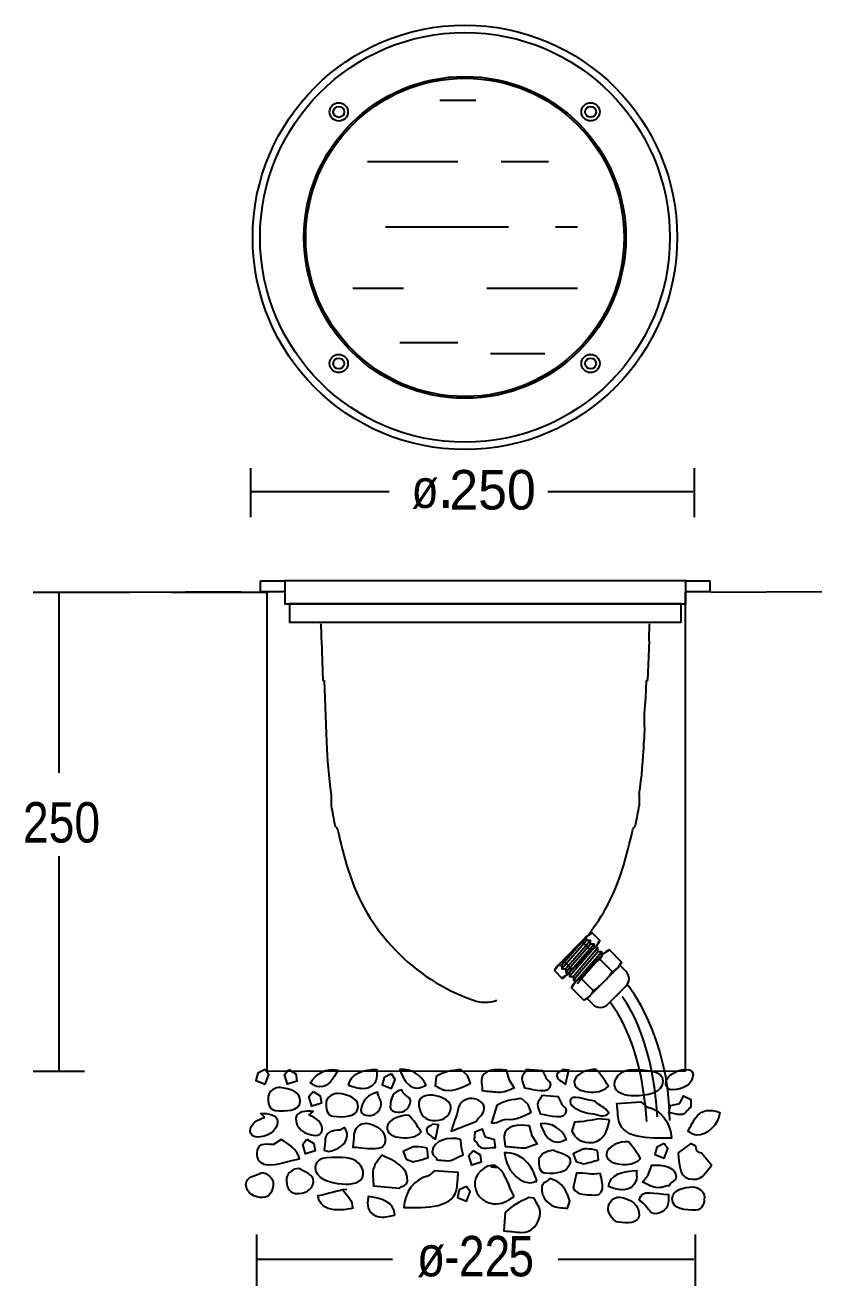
# Model space of a CAD drawing. Extents: x 26 to 176, y 44 to 281.
import ezdxf

# ---------------------------------------------------------------- set-up
doc = ezdxf.new("R2010")
doc.units = 0
doc.layers.add('LIVELLO_1', color=160, linetype='Continuous')
doc.styles.add('STD', font='txt')

# ---------------------------------------------------------------- blocks, each defined once
blk = doc.blocks.new('AI9-BLK2')
at = {"layer": 'LIVELLO_1', "color": 7}
blk.add_line((1.49, -2.96), (2.86, -3.08), dxfattribs=at)
for points in [[(-40.9, 15.3), (-42.28, 14.61), (-42.62, 13.24), (-40.9, 12.54), (-40.22, 14.27)], [(-36.46, 15.3), (-35.14, 14.49), (-34.92, 13.09), (-36.7, 12.56), (-37.23, 14.33)], [(-17.18, 14.49), (-18.56, 13.8), (-18.9, 12.42), (-17.18, 11.73), (-16.49, 13.45)], [(-31.88, 11.18), (-30.57, 10.37), (-30.34, 8.97), (-32.12, 8.43), (-32.66, 10.21)], [(-33.05, 2.23), (-31.73, 1.43), (-31.51, 0.03), (-33.29, -0.51), (-33.82, 1.26)], [(-1.85, 0.1), (-0.53, -0.71), (-0.31, -2.11), (-2.09, -2.65), (-2.62, -0.87)], [(34.02, 1.41), (32.64, 0.72), (32.3, -0.65), (34.02, -1.34), (34.71, 0.38)], [(-3.08, -6.65), (-4.46, -7.33), (-4.8, -8.71), (-3.08, -9.4), (-2.39, -7.68)]]:
    blk.add_lwpolyline(points, close=True, dxfattribs=at)
for points, knots in [([(-32.43, 12.71), (-31.82, 12.54), (-31.39, 12.02), (-30.7, 12.02), (-28.9, 12.02), (-28.04, 13.57), (-27.26, 15.2), (-29.41, 15.63), (-31.31, 14.6), (-32.43, 12.71)], [0, 0, 0, 0, 1, 1, 1, 2, 2, 2, 3, 3, 3, 3]), ([(-25.21, 12.3), (-24.2, 11.99), (-23.55, 11.69), (-22.5, 11.69), (-21.1, 11.69), (-19.9, 12.75), (-19.9, 14.15), (-19.9, 14.6), (-19.95, 14.85), (-19.9, 15.3), (-22.25, 15.3), (-25.01, 14.65), (-25.21, 12.3)], [0, 0, 0, 0, 1, 1, 1, 2, 2, 2, 3, 3, 3, 4, 4, 4, 4]), ([(-10.66, 12.33), (-11.28, 12.21), (-11.75, 11.74), (-12.44, 11.79), (-14.24, 11.95), (-14.96, 13.57), (-15.59, 15.27), (-13.41, 15.51), (-11.61, 14.32), (-10.66, 12.33)], [0, 0, 0, 0, 1, 1, 1, 2, 2, 2, 3, 3, 3, 3]), ([(-2.9, 14.15), (-2.9, 14.15), (-2.33, 12.72), (-2.33, 12.72), (-3.95, 12), (-5.15, 11.24), (-6.95, 11.39), (-7.8, 11.47), (-8.2, 11.93), (-8.95, 12.26), (-8.95, 12.26), (-8.79, 13.98), (-8.79, 13.98), (-7.33, 14.89), (-5.93, 15.11), (-4.18, 15.3), (-4.18, 15.3), (-2.9, 14.15), (-2.9, 14.15)], [0, 0, 0, 0, 1, 1, 1, 2, 2, 2, 3, 3, 3, 4, 4, 4, 5, 5, 5, 6, 6, 6, 6]), ([(4.98, 13.3), (4.98, 13.3), (5.89, 11.84), (5.89, 11.84), (4.74, 11.51), (4.08, 10.96), (2.88, 11.06), (1.68, 11.17), (1.08, 11.22), (-0.12, 11.33), (-0.14, 12.11), (-0.36, 12.56), (-0.29, 13.33), (-0.12, 15.3), (2.49, 15.51), (4.45, 15.16), (4.45, 15.16), (4.98, 13.3), (4.98, 13.3)], [0, 0, 0, 0, 1, 1, 1, 2, 2, 2, 3, 3, 3, 4, 4, 4, 5, 5, 5, 6, 6, 6, 6]), ([(11.81, 13.94), (11.75, 13.25), (12.78, 13.16), (12.72, 12.48), (12.56, 10.59), (9.7, 11.53), (7.83, 11.87), (7.71, 12.49), (7.23, 12.96), (7.29, 13.64), (7.35, 14.33), (7.9, 14.71), (8.13, 15.3), (8.13, 15.3), (11.22, 15.03), (11.22, 15.03), (11.22, 15.03), (11.81, 13.94), (11.81, 13.94)], [0, 0, 0, 0, 1, 1, 1, 2, 2, 2, 3, 3, 3, 4, 4, 4, 5, 5, 5, 6, 6, 6, 6]), ([(14.99, 15.3), (14.99, 15.3), (16.1, 15.2), (16.1, 15.2), (16.1, 15.2), (15.52, 12.49), (15.52, 12.49), (14.79, 13.07), (13.79, 13.42), (13.87, 14.36), (13.91, 14.88), (14.78, 14.89), (14.99, 15.3)], [0, 0, 0, 0, 1, 1, 1, 2, 2, 2, 3, 3, 3, 4, 4, 4, 4]), ([(21.26, 15.29), (22.28, 14.24), (22.76, 13.4), (23.55, 12.17), (22.46, 11.11), (21.29, 10.96), (19.74, 11.09), (18.49, 11.2), (17.03, 11.78), (17.14, 13.03), (17.27, 14.53), (19.77, 15.42), (21.26, 15.29)], [0, 0, 0, 0, 1, 1, 1, 2, 2, 2, 3, 3, 3, 4, 4, 4, 4]), ([(28.06, 15.3), (26.36, 15.3), (24.7, 14.15), (24.7, 12.44), (24.7, 10.79), (26.81, 10.34), (28.46, 10.34), (30.77, 10.34), (33.78, 10.84), (33.78, 13.15), (33.78, 15.35), (30.27, 15.15), (28.06, 15.3)], [0, 0, 0, 0, 1, 1, 1, 2, 2, 2, 3, 3, 3, 4, 4, 4, 4]), ([(37.1, 15.19), (35.75, 14.79), (34.35, 14.03), (34.35, 12.58), (34.35, 11.98), (34.95, 11.48), (35.55, 11.48), (37.45, 11.48), (39.46, 12.48), (39.46, 14.39), (39.46, 15.74), (37.1, 15.19), (37.1, 15.19)], [0, 0, 0, 0, 1, 1, 1, 2, 2, 2, 3, 3, 3, 4, 4, 4, 4]), ([(-38.05, 11.92), (-36.31, 11.72), (-34.15, 11.08), (-34.3, 9.33), (-34.47, 7.38), (-37.03, 7.45), (-38.98, 7.62), (-40.13, 7.72), (-40.41, 9.11), (-40.31, 10.25), (-40.23, 11.15), (-38.94, 12.05), (-38.05, 11.92)], [0, 0, 0, 0, 1, 1, 1, 2, 2, 2, 3, 3, 3, 4, 4, 4, 4]), ([(-27.18, 10.8), (-25.43, 10.6), (-23.27, 9.96), (-23.43, 8.21), (-23.6, 6.27), (-26.16, 6.34), (-28.11, 6.51), (-29.25, 6.61), (-29.53, 7.99), (-29.43, 9.14), (-29.36, 10.04), (-28.07, 10.93), (-27.18, 10.8)], [0, 0, 0, 0, 1, 1, 1, 2, 2, 2, 3, 3, 3, 4, 4, 4, 4]), ([(-19.1, 8.76), (-19.21, 7.51), (-20.25, 6.55), (-21.5, 6.66), (-22.15, 6.72), (-22.99, 6.94), (-22.93, 7.59), (-22.77, 9.43), (-21.5, 10.68), (-19.71, 11.03), (-19.79, 10.13), (-19.03, 9.66), (-19.1, 8.76)], [0, 0, 0, 0, 1, 1, 1, 2, 2, 2, 3, 3, 3, 4, 4, 4, 4]), ([(-13.59, 9.37), (-13.7, 8.12), (-14.74, 7.16), (-15.99, 7.27), (-16.64, 7.32), (-17.47, 7.55), (-17.42, 8.2), (-17.26, 10.04), (-17.04, 11.12), (-15.24, 11.47), (-15.32, 10.57), (-13.51, 10.27), (-13.59, 9.37)], [0, 0, 0, 0, 1, 1, 1, 2, 2, 2, 3, 3, 3, 4, 4, 4, 4]), ([(-6, 8.01), (-6.14, 6.36), (-7.87, 5.56), (-9.52, 5.7), (-11.17, 5.85), (-12.18, 7.5), (-12.04, 9.14), (-11.83, 11.54), (-5.79, 10.41), (-6, 8.01)], [0, 0, 0, 0, 1, 1, 1, 2, 2, 2, 3, 3, 3, 3]), ([(0.25, 7.91), (0.15, 6.8), (-0.74, 6.45), (-1.34, 5.55), (-1.34, 5.55), (-5.94, 3.72), (-5.94, 3.72), (-5.88, 4.41), (-4.76, 6.97), (-4.7, 7.66), (-4.58, 9.03), (-3.37, 9.96), (-2, 9.84), (-0.89, 9.74), (0.35, 9.03), (0.25, 7.91)], [0, 0, 0, 0, 1, 1, 1, 2, 2, 2, 3, 3, 3, 4, 4, 4, 5, 5, 5, 5]), ([(8.5, 8.7), (8.5, 8.7), (9.07, 7.27), (9.07, 7.27), (7.45, 6.55), (6.26, 5.79), (4.46, 5.94), (3.6, 6.02), (2.36, 4.95), (1.61, 5.28), (1.61, 5.28), (2.61, 8.53), (2.61, 8.53), (4.07, 9.43), (5.48, 9.66), (7.22, 9.85), (7.22, 9.85), (8.5, 8.7), (8.5, 8.7)], [0, 0, 0, 0, 1, 1, 1, 2, 2, 2, 3, 3, 3, 4, 4, 4, 5, 5, 5, 6, 6, 6, 6]), ([(14.76, 9.06), (14.7, 8.37), (15.73, 8.28), (15.67, 7.59), (15.5, 5.71), (12.64, 6.65), (10.77, 6.99), (10.65, 7.6), (10.18, 8.08), (10.23, 8.76), (10.3, 9.45), (10.85, 9.83), (11.07, 10.42), (11.07, 10.42), (14.16, 10.15), (14.16, 10.15), (14.16, 10.15), (14.76, 9.06), (14.76, 9.06)], [0, 0, 0, 0, 1, 1, 1, 2, 2, 2, 3, 3, 3, 4, 4, 4, 5, 5, 5, 6, 6, 6, 6]), ([(21.02, 9.36), (22.03, 8.31), (22.85, 8.35), (23.65, 7.12), (22.55, 6.06), (21.79, 6.89), (20.24, 7.03), (18.99, 7.14), (16.24, 8.11), (16.35, 9.36), (16.48, 10.86), (19.52, 9.49), (21.02, 9.36)], [0, 0, 0, 0, 1, 1, 1, 2, 2, 2, 3, 3, 3, 4, 4, 4, 4]), ([(36.95, 8.9), (36.95, 8.9), (35.23, 8.55), (35.23, 8.55), (35.23, 8.55), (34.89, 7.17), (34.89, 7.17), (35.75, 7.09), (36.26, 6.83), (37.13, 6.83), (38.07, 6.83), (38.33, 7.78), (39.02, 8.21), (39.02, 8.21), (39.02, 9.67), (39.02, 9.67), (39.02, 9.67), (37.64, 10.36), (37.64, 10.36), (37.64, 10.36), (36.95, 8.9), (36.95, 8.9)], [0, 0, 0, 0, 1, 1, 1, 2, 2, 2, 3, 3, 3, 4, 4, 4, 5, 5, 5, 6, 6, 6, 7, 7, 7, 7]), ([(-32.68, 6.73), (-31.37, 6.21), (-30.03, 5.34), (-30.16, 3.89), (-30.22, 3.29), (-30.86, 2.85), (-31.46, 2.9), (-33.35, 3.07), (-35.26, 4.24), (-35.1, 6.13), (-34.98, 7.49), (-33.21, 7.53), (-31.87, 7.41), (-31.87, 7.41), (-32.68, 6.73), (-32.68, 6.73)], [0, 0, 0, 0, 1, 1, 1, 2, 2, 2, 3, 3, 3, 4, 4, 4, 5, 5, 5, 5]), ([(29.62, 9.23), (29.62, 9.23), (25.15, 8.93), (25.15, 8.93), (25.24, 7.9), (25.29, 7.38), (25.38, 6.35), (25.74, 2.15), (31.17, 2.37), (35.41, 2.39), (35.15, 5.31), (33.56, 7.67), (30.74, 8.29), (30.74, 8.29), (29.62, 9.23), (29.62, 9.23)], [0, 0, 0, 0, 1, 1, 1, 2, 2, 2, 3, 3, 3, 4, 4, 4, 5, 5, 5, 5]), ([(38.44, 3.63), (39.04, 3.46), (39.47, 2.94), (40.16, 2.94), (41.97, 2.94), (44.29, 4.89), (44.48, 7.22), (40.43, 8.77), (39.56, 5.52), (38.44, 3.63)], [0, 0, 0, 0, 1, 1, 1, 2, 2, 2, 3, 3, 3, 3]), ([(-40.93, 6.31), (-42.28, 5.91), (-43.68, 5.16), (-43.68, 3.71), (-43.68, 3.1), (-43.08, 2.6), (-42.48, 2.6), (-40.58, 2.6), (-38.57, 3.61), (-38.57, 5.51), (-38.57, 6.86), (-40.33, 7.06), (-41.68, 7.06), (-41.68, 7.06), (-40.93, 6.31), (-40.93, 6.31)], [0, 0, 0, 0, 1, 1, 1, 2, 2, 2, 3, 3, 3, 4, 4, 4, 5, 5, 5, 5]), ([(-21.95, 5.19), (-23.1, 5.29), (-24.04, 4.26), (-24.15, 3.12), (-24.23, 2.17), (-24.28, 1.62), (-24.36, 0.67), (-23.51, 0.6), (-23.06, 0.56), (-22.21, 0.48), (-20.61, 0.34), (-18.47, 0.16), (-18.33, 1.75), (-18.16, 3.7), (-20, 5.02), (-21.95, 5.19)], [0, 0, 0, 0, 1, 1, 1, 2, 2, 2, 3, 3, 3, 4, 4, 4, 5, 5, 5, 5]), ([(-13.87, 6.69), (-12.86, 5.65), (-12.38, 4.8), (-11.58, 3.58), (-12.68, 2.52), (-13.85, 2.37), (-15.4, 2.5), (-16.65, 2.61), (-18.11, 3.19), (-18, 4.44), (-17.87, 5.94), (-15.37, 6.82), (-13.87, 6.69)], [0, 0, 0, 0, 1, 1, 1, 2, 2, 2, 3, 3, 3, 4, 4, 4, 4]), ([(-9.46, 5.03), (-9.46, 5.03), (-8.35, 4.93), (-8.35, 4.93), (-8.35, 4.93), (-8.93, 2.21), (-8.93, 2.21), (-9.66, 2.8), (-10.66, 3.15), (-10.58, 4.09), (-10.54, 4.6), (-9.67, 4.61), (-9.46, 5.03)], [0, 0, 0, 0, 1, 1, 1, 2, 2, 2, 3, 3, 3, 4, 4, 4, 4]), ([(9.26, 2.83), (9.26, 2.83), (10.17, 1.36), (10.17, 1.36), (9.02, 1.03), (8.37, 0.48), (7.17, 0.59), (5.97, 0.69), (5.37, 0.75), (4.16, 0.85), (4.15, 1.63), (3.93, 2.08), (3.99, 2.86), (4.17, 4.83), (6.78, 5.03), (8.73, 4.69), (8.73, 4.69), (9.26, 2.83), (9.26, 2.83)], [0, 0, 0, 0, 1, 1, 1, 2, 2, 2, 3, 3, 3, 4, 4, 4, 5, 5, 5, 6, 6, 6, 6]), ([(15.71, 2.18), (15.1, 2.06), (14.62, 1.59), (13.94, 1.65), (12.13, 1.8), (11.41, 3.42), (10.78, 5.12), (12.96, 5.36), (14.76, 4.17), (15.71, 2.18)], [0, 0, 0, 0, 1, 1, 1, 2, 2, 2, 3, 3, 3, 3]), ([(23.77, 5.87), (23.38, 3.39), (22.34, 1.36), (19.85, 1.58), (18.14, 1.73), (17.49, 2.27), (16.67, 3.72), (16.67, 3.72), (17.16, 5.41), (17.16, 5.41), (18.99, 5.51), (19.95, 5.68), (21.71, 6.05), (21.71, 6.05), (23.77, 5.87), (23.77, 5.87)], [0, 0, 0, 0, 1, 1, 1, 2, 2, 2, 3, 3, 3, 4, 4, 4, 5, 5, 5, 5]), ([(-25.9, 4.38), (-25.69, 3.81), (-25.42, 3.48), (-25.47, 2.88), (-25.63, 1.09), (-27.26, 0.32), (-29.01, -0.13), (-29.01, -0.13), (-29.79, 0.14), (-29.79, 0.14), (-29.71, 0.99), (-29.67, 1.44), (-29.6, 2.29), (-29.49, 3.53), (-28.15, 3.92), (-26.89, 3.91), (-26.89, 3.91), (-25.9, 4.38), (-25.9, 4.38)], [0, 0, 0, 0, 1, 1, 1, 2, 2, 2, 3, 3, 3, 4, 4, 4, 5, 5, 5, 6, 6, 6, 6]), ([(-4.14, 2.17), (-4.15, 1.04), (-3.96, 0.33), (-3.7, -0.73), (-5.04, -1.21), (-5.63, -1.94), (-7, -1.82), (-7.6, -1.77), (-8.03, -1.73), (-8.63, -1.68), (-8.66, -1.07), (-9.6, -0.9), (-9.54, -0.22), (-9.34, 2.1), (-6.43, 2.71), (-4.14, 2.17)], [0, 0, 0, 0, 1, 1, 1, 2, 2, 2, 3, 3, 3, 4, 4, 4, 5, 5, 5, 5]), ([(0.46, 2.57), (0.46, 2.57), (2.15, 2.08), (2.15, 2.08), (2.15, 2.08), (2.37, 0.68), (2.37, 0.68), (1.51, 0.67), (0.97, 0.46), (0.11, 0.53), (-0.83, 0.61), (-1.01, 1.58), (-1.66, 2.07), (-1.66, 2.07), (-1.53, 3.53), (-1.53, 3.53), (-1.53, 3.53), (-0.1, 4.09), (-0.1, 4.09), (-0.1, 4.09), (0.46, 2.57), (0.46, 2.57)], [0, 0, 0, 0, 1, 1, 1, 2, 2, 2, 3, 3, 3, 4, 4, 4, 5, 5, 5, 6, 6, 6, 7, 7, 7, 7]), ([(-37.86, 2.18), (-36.2, 1.03), (-34.95, 0.36), (-34.41, -1.49), (-36.96, -1.87), (-38.24, -2.77), (-40.74, -2.55), (-41.79, -2.46), (-42.56, -1.43), (-42.46, -0.39), (-42.31, 1.41), (-41.12, 1.35), (-39.32, 1.19), (-39.32, 1.19), (-37.86, 2.18), (-37.86, 2.18)], [0, 0, 0, 0, 1, 1, 1, 2, 2, 2, 3, 3, 3, 4, 4, 4, 5, 5, 5, 5]), ([(-10.46, 0.5), (-10.46, 0.5), (-10.26, -1.24), (-10.26, -1.24), (-11.33, -1.58), (-12.04, -1.78), (-13.09, -2.03), (-13.09, -2.03), (-14.44, -1.57), (-14.44, -1.57), (-14.44, -1.57), (-15, -0.13), (-15, -0.13), (-15, -0.13), (-13.2, 0.74), (-13.2, 0.74), (-13.2, 0.74), (-12.06, 0.9), (-10.46, 0.5)], [0, 0, 0, 0, 1, 1, 1, 2, 2, 2, 3, 3, 3, 4, 4, 4, 5, 5, 5, 6, 6, 6, 6]), ([(13.13, 0.19), (12, 0.03), (10.66, -0.46), (10.55, -1.66), (10.46, -2.69), (10.68, -4.09), (11.71, -4.18), (13.69, -4.36), (15.95, -4.12), (16.38, -2.17), (16.69, -0.64), (14.46, -0.45), (13.13, 0.19)], [0, 0, 0, 0, 1, 1, 1, 2, 2, 2, 3, 3, 3, 4, 4, 4, 4]), ([(21.52, 0.1), (21.52, 0.1), (21.71, -1.65), (21.71, -1.65), (20.64, -1.99), (19.93, -2.18), (18.87, -2.44), (18.87, -2.44), (17.53, -1.97), (17.53, -1.97), (17.53, -1.97), (16.96, -0.54), (16.96, -0.54), (16.96, -0.54), (18.77, 0.34), (18.77, 0.34), (18.77, 0.34), (19.91, 0.5), (21.52, 0.1)], [0, 0, 0, 0, 1, 1, 1, 2, 2, 2, 3, 3, 3, 4, 4, 4, 5, 5, 5, 6, 6, 6, 6]), ([(27.3, 1.71), (28.32, 0.67), (28.8, -0.18), (29.59, -1.41), (28.5, -2.47), (27.32, -2.62), (25.78, -2.48), (24.53, -2.38), (23.07, -1.79), (23.18, -0.55), (23.31, 0.95), (25.8, 1.84), (27.3, 1.71)], [0, 0, 0, 0, 1, 1, 1, 2, 2, 2, 3, 3, 3, 4, 4, 4, 4]), ([(36.74, -0.36), (36.91, -2.86), (36.97, -5.39), (39.47, -5.39), (41.19, -5.39), (41.97, -4.01), (42.92, -2.63), (42.92, -2.63), (41.01, -0.36), (41.01, -0.36), (39.21, -0.11), (40.79, 0.87), (39.07, 1.39), (39.07, 1.39), (36.74, -0.36), (36.74, -0.36)], [0, 0, 0, 0, 1, 1, 1, 2, 2, 2, 3, 3, 3, 4, 4, 4, 5, 5, 5, 5]), ([(-25.59, -1.28), (-23.89, -1.43), (-22.34, -2.72), (-22.49, -4.42), (-22.64, -6.07), (-24.77, -6.34), (-26.42, -6.19), (-28.71, -5.99), (-31.67, -5.23), (-31.47, -2.93), (-31.27, -0.74), (-27.8, -1.24), (-25.59, -1.28)], [0, 0, 0, 0, 1, 1, 1, 2, 2, 2, 3, 3, 3, 4, 4, 4, 4]), ([(-19.01, -0.82), (-16.59, -1.81), (-13.94, -3.08), (-14.17, -5.74), (-14.24, -6.51), (-15.1, -6.52), (-15.67, -6.99), (-15.67, -6.99), (-20.55, -6.56), (-20.55, -6.56), (-20.55, -5.53), (-20.75, -4.91), (-20.66, -3.88), (-20.54, -2.5), (-19.71, -1.88), (-19.01, -0.82)], [0, 0, 0, 0, 1, 1, 1, 2, 2, 2, 3, 3, 3, 4, 4, 4, 5, 5, 5, 5]), ([(5.84, -8.53), (4.47, -9.45), (3.55, -10.06), (1.92, -9.91), (-0.14, -9.73), (-1.71, -7.87), (-1.52, -5.81), (-1.35, -3.84), (1.5, -1.84), (2.86, -3.08), (4.53, -4.7), (4.73, -6.45), (5.84, -8.53)], [0, 0, 0, 0, 1, 1, 1, 2, 2, 2, 3, 3, 3, 4, 4, 4, 4]), ([(10.12, -5.74), (9.61, -5.69), (9.32, -6.01), (8.8, -5.97), (5.98, -5.72), (4.47, -3.17), (4.02, -0.36), (7.23, -0.3), (9.36, -2.56), (10.12, -5.74)], [0, 0, 0, 0, 1, 1, 1, 2, 2, 2, 3, 3, 3, 3]), ([(-41.53, -4.06), (-42.83, -4.66), (-44.49, -4.86), (-44.49, -6.31), (-44.49, -7.87), (-42.88, -8.77), (-41.33, -8.77), (-40.08, -8.77), (-39.37, -7.37), (-39.37, -6.12), (-39.37, -5.21), (-40.08, -4.71), (-40.78, -4.21), (-40.78, -4.21), (-41.53, -4.06), (-41.53, -4.06)], [0, 0, 0, 0, 1, 1, 1, 2, 2, 2, 3, 3, 3, 4, 4, 4, 5, 5, 5, 5]), ([(-34.57, -3.32), (-33.32, -4.03), (-31.69, -4.37), (-31.82, -5.82), (-31.95, -7.37), (-33.63, -8.13), (-35.18, -7.99), (-36.42, -7.88), (-37, -6.42), (-36.89, -5.17), (-36.81, -4.28), (-36.07, -3.84), (-35.33, -3.4), (-35.33, -3.4), (-34.57, -3.32), (-34.57, -3.32)], [0, 0, 0, 0, 1, 1, 1, 2, 2, 2, 3, 3, 3, 4, 4, 4, 5, 5, 5, 5]), ([(-9.1, -3.76), (-9.1, -3.76), (-4.63, -4.07), (-4.63, -4.07), (-4.72, -5.1), (-4.76, -5.61), (-4.85, -6.64), (-5.22, -10.85), (-10.65, -10.63), (-14.88, -10.61), (-14.63, -7.69), (-13.04, -5.32), (-10.22, -4.7), (-10.22, -4.7), (-9.1, -3.76), (-9.1, -3.76)], [0, 0, 0, 0, 1, 1, 1, 2, 2, 2, 3, 3, 3, 4, 4, 4, 5, 5, 5, 5]), ([(21.02, -8.3), (19.3, -8.15), (17.76, -8.4), (16.94, -6.94), (16.94, -6.94), (17.56, -4.17), (17.56, -4.17), (19.39, -4.07), (20.23, -4.59), (21.99, -4.22), (21.99, -4.22), (23.51, -8.52), (21.02, -8.3)], [0, 0, 0, 0, 1, 1, 1, 2, 2, 2, 3, 3, 3, 4, 4, 4, 4]), ([(23.55, -6.7), (24.55, -7), (25.2, -7.3), (26.26, -7.3), (27.66, -7.3), (28.86, -6.25), (28.86, -4.85), (28.86, -4.4), (28.81, -4.14), (28.86, -3.69), (26.51, -3.69), (23.75, -4.34), (23.55, -6.7)], [0, 0, 0, 0, 1, 1, 1, 2, 2, 2, 3, 3, 3, 4, 4, 4, 4]), ([(31.01, -4.49), (31.01, -4.49), (29.98, -5.86), (29.98, -5.86), (31.1, -6.3), (31.7, -6.9), (32.9, -6.9), (34.11, -6.9), (33.78, -6.55), (34.99, -6.55), (35.07, -5.78), (36.26, -5.69), (36.26, -4.92), (36.26, -2.94), (33.68, -2.51), (31.7, -2.68), (31.7, -2.68), (31.01, -4.49), (31.01, -4.49)], [0, 0, 0, 0, 1, 1, 1, 2, 2, 2, 3, 3, 3, 4, 4, 4, 5, 5, 5, 6, 6, 6, 6]), ([(13.89, -5.66), (15.28, -6.64), (15.78, -7.81), (16.33, -9.42), (16.33, -9.42), (15.87, -10.76), (15.87, -10.76), (15.27, -10.71), (14.84, -10.67), (14.24, -10.62), (12.35, -10.45), (10.86, -8.68), (11.03, -6.79), (11.11, -5.93), (11.98, -5.84), (12.55, -5.2), (12.55, -5.2), (13.89, -5.66), (13.89, -5.66)], [0, 0, 0, 0, 1, 1, 1, 2, 2, 2, 3, 3, 3, 4, 4, 4, 5, 5, 5, 6, 6, 6, 6]), ([(29.35, -9.28), (30.35, -9.58), (31.18, -11.78), (32.24, -11.78), (33.64, -11.78), (34.84, -10.72), (34.84, -9.32), (34.84, -8.87), (34.79, -8.62), (34.84, -8.17), (32.49, -8.17), (29.55, -6.92), (29.35, -9.28)], [0, 0, 0, 0, 1, 1, 1, 2, 2, 2, 3, 3, 3, 4, 4, 4, 4]), ([(39.48, -6.76), (37.72, -6.81), (35.52, -7.26), (35.52, -9.01), (35.52, -10.97), (38.07, -11.12), (40.03, -11.12), (41.18, -11.12), (41.58, -9.76), (41.58, -8.61), (41.58, -7.71), (40.38, -6.71), (39.48, -6.76)], [0, 0, 0, 0, 1, 1, 1, 2, 2, 2, 3, 3, 3, 4, 4, 4, 4]), ([(-26.33, -7.46), (-25.25, -8.41), (-24.57, -9.27), (-24.45, -10.74), (-25.73, -11.03), (-26.55, -11.16), (-27.9, -11.04), (-29.45, -10.91), (-30.97, -9.92), (-30.94, -8.36), (-28.79, -8), (-27.73, -7.38), (-25.55, -7.17)], [0, 0, 0, 0, 1, 1, 1, 2, 2, 2, 3, 3, 3, 4, 4, 4, 4]), ([(-16.52, -12.04), (-17.54, -12.25), (-18.22, -12.49), (-19.27, -12.4), (-20.66, -12.28), (-21.77, -11.13), (-21.65, -9.73), (-21.61, -9.28), (-21.54, -9.03), (-21.55, -8.58), (-19.2, -8.78), (-16.51, -9.67), (-16.52, -12.04)], [0, 0, 0, 0, 1, 1, 1, 2, 2, 2, 3, 3, 3, 4, 4, 4, 4]), ([(9.62, -8.86), (10.04, -9.93), (10.85, -10.61), (10.74, -11.81), (10.58, -13.69), (9.13, -15.47), (7.24, -15.3), (5.95, -15.19), (5.18, -15.12), (3.89, -15.01), (3.89, -15.01), (4.19, -11.58), (4.19, -11.58), (5.52, -10.23), (6.78, -9.65), (8.59, -8.77), (8.59, -8.77), (9.62, -8.86), (9.62, -8.86)], [0, 0, 0, 0, 1, 1, 1, 2, 2, 2, 3, 3, 3, 4, 4, 4, 5, 5, 5, 6, 6, 6, 6]), ([(25.69, -8.69), (24.55, -8.59), (23.6, -9.61), (23.5, -10.76), (23.42, -11.71), (24.59, -13.32), (25.43, -13.39), (27.03, -13.53), (29.18, -13.72), (29.32, -12.12), (29.49, -10.18), (27.64, -8.86), (25.69, -8.69)], [0, 0, 0, 0, 1, 1, 1, 2, 2, 2, 3, 3, 3, 4, 4, 4, 4])]:
    blk.add_open_spline(points, degree=3, knots=knots, dxfattribs=at)
blk = doc.blocks.new('AI9-BLK1')
at = {"layer": 'LIVELLO_1', "color": 7}
for p, q in [((2.32, 104.87), (9.12, 104.87)), ((-11.27, 93.32), (5.72, 93.32)), ((13.88, 93.32), (22.71, 93.32)), ((-7.87, 81.09), (15.24, 81.09)), ((24.07, 81.09), (28.15, 81.09)), ((-13.99, 69.53), (-4.48, 69.53)), ((11.16, 69.53), (28.15, 69.53)), ((-5.16, 59.33), (5.72, 59.33)), ((11.84, 57.29), (22.03, 57.29)), ((-33.12, 26.57), (-33.12, 35.77)), ((50.15, 26.57), (50.15, 35.77)), ((-7.16, 31.3), (-32.95, 31.3)), ((49.83, 31.3), (22.63, 31.3)), ((-74.02, 12.43), (-55.86, 12.43)), ((-69.21, 12.43), (-69.21, -21.46)), ((-55.86, 12.43), (-34.93, 12.57)), ((-48.05, 12.43), (-29.89, 12.43)), ((53.24, 12.43), (74.04, 12.57)), ((-24.15, 6.81), (45.9, 6.81)), ((-19.91, 3.32), (-19.65, -4.1)), ((41.61, 3.32), (41.35, -4.1)), ((-19.65, -4.1), (-19.38, -4.1)), ((41.08, -4.1), (40.96, -7.38)), ((41.08, -4.1), (41.35, -4.1)), ((40.75, -13.25), (40.66, -15.69)), ((-18.08, -25.52), (-18.06, -27.64)), ((39.78, -25.52), (39.76, -27.64)), ((-69.21, -37.1), (-69.21, -77.47)), ((29.89, -52.22), (25.27, -57.56)), ((29.89, -52.93), (25.27, -58.27)), ((30.6, -52.93), (25.98, -58.27)), ((30.6, -53.64), (25.98, -58.98)), ((31.31, -53.64), (26.69, -58.98)), ((31.31, -54.36), (26.69, -59.69)), ((32.02, -54.36), (27.4, -59.69)), ((32.02, -55.07), (27.4, -60.4)), ((32.73, -55.07), (28.11, -60.4)), ((32.73, -55.78), (28.11, -61.11)), ((34.58, -64.25), (36.18, -62.65)), ((10.68, -64.55), (11.02, -64.55)), ((-74.02, -77.47), (-64.4, -77.47)), ((-32.02, -117.8), (-32.02, -108.18)), ((50.33, -117.8), (50.33, -108.17)), ((-6.56, -112.85), (-31.84, -112.85)), ((49.99, -112.85), (24.58, -112.85))]:
    blk.add_line(p, q, dxfattribs=at)
for points in [[(-31.3, 14.59), (-26.74, 14.59), (-26.74, 12.54), (-31.3, 12.54)], [(48.49, 14.59), (-26.74, 14.59), (-26.74, 10.26), (48.49, 10.26)], [(48.49, 14.59), (53.05, 14.59), (53.05, 12.54), (48.49, 12.54)], [(47.63, 10.26), (-25.88, 10.26), (-25.88, 6.81), (47.63, 6.81)], [(32.38, -52.93), (31.67, -54), (26.33, -59.33), (25.27, -60.05), (23.84, -58.62), (24.56, -57.56), (29.89, -52.22), (30.96, -51.51)], [(32.38, -52.93), (31.67, -54), (26.33, -59.33), (25.27, -60.05), (23.84, -58.62), (24.56, -57.56), (29.89, -52.22), (30.96, -51.51)], [(32.73, -55.78), (32.73, -55.07), (32.02, -55.07), (32.02, -54.36), (31.31, -54.36), (31.31, -53.64), (30.6, -53.64), (30.6, -52.93), (29.89, -52.93), (29.89, -52.22), (24.56, -57.56), (25.27, -57.56), (25.27, -58.27), (25.98, -58.27), (25.98, -58.98), (26.69, -58.98), (26.69, -59.69), (27.4, -59.69), (27.4, -60.4), (28.11, -60.4)], [(32.73, -55.78), (32.73, -55.07), (32.02, -55.07), (32.02, -54.36), (31.31, -54.36), (31.31, -53.64), (30.6, -53.64), (30.6, -52.93), (29.89, -52.93), (29.89, -52.22), (24.56, -57.56), (25.27, -57.56), (25.27, -58.27), (25.98, -58.27), (25.98, -58.98), (26.69, -58.98), (26.69, -59.69), (27.4, -59.69), (27.4, -60.4), (28.11, -60.4)], [(36.47, -57.02), (35.76, -58.09), (30.42, -63.42), (29.36, -64.14), (27.05, -61.82), (27.76, -60.76), (33.09, -55.42), (34.16, -54.71)], [(36.47, -57.02), (35.76, -58.09), (30.42, -63.42), (29.36, -64.14), (27.05, -61.82), (27.76, -60.76), (33.09, -55.42), (34.16, -54.71)]]:
    blk.add_lwpolyline(points, close=True, dxfattribs=at)
blk.add_lwpolyline([(-30.17, 12.43), (-30.17, -77.47), (48.48, -77.45), (48.48, 12.43)], dxfattribs=at)
for centre, radius in [((7.05, 79.08), 39.85), ((7.05, 79.08), 38.47), ((7.05, 79.08), 30.22), ((7.05, 79.08), 29.88), ((-16.63, 102.65), 1.72), ((30.63, 102.66), 1.72), ((-16.63, 102.65), 1.03), ((30.63, 102.66), 1.03), ((-16.64, 55.4), 1.72), ((30.63, 55.4), 1.72), ((-16.64, 55.4), 1.03), ((30.63, 55.4), 1.03)]:
    blk.add_circle(centre, radius, dxfattribs=at)
for points in [[(-20, 6.45), (-20, 6.48), (-20, 6.51), (-20, 6.54)], [(-20, 6.45), (-19.97, 5.41), (-19.95, 4.36), (-19.91, 3.32)], [(41.61, 3.32), (41.64, 4.36), (41.67, 5.41), (41.7, 6.45)], [(41.7, 6.54), (41.7, 6.51), (41.7, 6.48), (41.7, 6.45)], [(40.96, -7.38), (40.7, -9.32), (40.63, -11.29), (40.75, -13.25)], [(39.78, -25.52), (40.25, -22.26), (40.54, -18.98), (40.66, -15.69)], [(-18.06, -27.64), (-17.86, -28.85), (-17.63, -30.05), (-17.39, -31.25)], [(39.08, -31.25), (39.33, -30.05), (39.56, -28.85), (39.76, -27.64)], [(-17.39, -31.25), (-17.35, -31.42), (-17.26, -31.56), (-17.13, -31.66)], [(-16.87, -32.06), (-16.91, -31.9), (-17, -31.76), (-17.13, -31.66)], [(-16.87, -32.06), (-16.31, -34.63), (-15.65, -37.18), (-14.87, -39.7)], [(36.57, -39.7), (37.35, -37.18), (38.01, -34.63), (38.57, -32.06)], [(38.83, -31.66), (38.7, -31.76), (38.61, -31.9), (38.57, -32.06)], [(38.83, -31.66), (38.96, -31.56), (39.05, -31.42), (39.08, -31.25)], [(-14.87, -39.7), (-11.35, -51.15), (-2.62, -60.23), (8.64, -64.17)], [(30.17, -51.93), (33.03, -48.29), (35.21, -44.14), (36.57, -39.7)], [(45.54, -86.79), (45.35, -70.7), (37.66, -61.42), (37.66, -61.42)], [(43.22, -86.06), (42.19, -70), (36.56, -63.53), (36.56, -63.53)], [(8.64, -64.17), (9.35, -64.42), (10.1, -64.55), (10.85, -64.55)], [(10.85, -64.55), (11.6, -64.55), (12.35, -64.42), (13.06, -64.17)], [(41.18, -86.93), (40.16, -70.87), (34.28, -64.6), (34.28, -64.6)]]:
    blk.add_open_spline(points, degree=3, dxfattribs=at)
for points, knots in [([(-19.38, -4.1), (-19.38, -4.1), (-18.96, -15.69), (-18.96, -15.69), (-18.84, -18.98), (-18.55, -22.26), (-18.08, -25.52)], [0, 0, 0, 0, 1, 1, 1, 2, 2, 2, 2]), ([(32.38, -52.93), (32.38, -52.93), (32.2, -53.47), (31.67, -54), (31.14, -54.53), (30.6, -54.71), (30.6, -54.71), (30.6, -54.71), (29.18, -53.29), (29.18, -53.29), (29.18, -53.29), (29.36, -52.76), (29.89, -52.22), (30.42, -51.69), (30.96, -51.51), (30.96, -51.51), (30.96, -51.51), (32.38, -52.93), (32.38, -52.93)], [0, 0, 0, 0, 1, 1, 1, 2, 2, 2, 3, 3, 3, 4, 4, 4, 5, 5, 5, 6, 6, 6, 6]), ([(32.38, -52.93), (32.38, -52.93), (32.2, -53.47), (31.67, -54), (31.14, -54.53), (30.6, -54.71), (30.6, -54.71), (30.6, -54.71), (29.18, -53.29), (29.18, -53.29), (29.18, -53.29), (29.36, -52.76), (29.89, -52.22), (30.42, -51.69), (30.96, -51.51), (30.96, -51.51), (30.96, -51.51), (32.38, -52.93), (32.38, -52.93)], [0, 0, 0, 0, 1, 1, 1, 2, 2, 2, 3, 3, 3, 4, 4, 4, 5, 5, 5, 6, 6, 6, 6]), ([(30.6, -54.71), (30.6, -54.71), (30.42, -55.25), (29, -56.67), (27.58, -58.09), (27.05, -58.27), (27.05, -58.27), (27.05, -58.27), (25.62, -56.84), (25.62, -56.84), (25.62, -56.84), (25.8, -56.31), (27.22, -54.89), (28.65, -53.47), (29.18, -53.29), (29.18, -53.29), (29.18, -53.29), (30.6, -54.71), (30.6, -54.71)], [0, 0, 0, 0, 1, 1, 1, 2, 2, 2, 3, 3, 3, 4, 4, 4, 5, 5, 5, 6, 6, 6, 6]), ([(30.6, -54.71), (30.6, -54.71), (30.42, -55.25), (29, -56.67), (27.58, -58.09), (27.05, -58.27), (27.05, -58.27), (27.05, -58.27), (25.62, -56.84), (25.62, -56.84), (25.62, -56.84), (25.8, -56.31), (27.22, -54.89), (28.65, -53.47), (29.18, -53.29), (29.18, -53.29), (29.18, -53.29), (30.6, -54.71), (30.6, -54.71)], [0, 0, 0, 0, 1, 1, 1, 2, 2, 2, 3, 3, 3, 4, 4, 4, 5, 5, 5, 6, 6, 6, 6]), ([(34.69, -58.8), (34.69, -58.8), (34.51, -59.33), (33.09, -60.76), (31.67, -62.18), (31.14, -62.36), (31.14, -62.36), (31.14, -62.36), (28.82, -60.05), (28.82, -60.05), (28.82, -60.05), (29, -59.51), (30.42, -58.09), (31.85, -56.67), (32.38, -56.49), (32.38, -56.49), (32.38, -56.49), (34.69, -58.8), (34.69, -58.8)], [0, 0, 0, 0, 1, 1, 1, 2, 2, 2, 3, 3, 3, 4, 4, 4, 5, 5, 5, 6, 6, 6, 6]), ([(34.69, -58.8), (34.69, -58.8), (34.51, -59.33), (33.09, -60.76), (31.67, -62.18), (31.14, -62.36), (31.14, -62.36), (31.14, -62.36), (28.82, -60.05), (28.82, -60.05), (28.82, -60.05), (29, -59.51), (30.42, -58.09), (31.85, -56.67), (32.38, -56.49), (32.38, -56.49), (32.38, -56.49), (34.69, -58.8), (34.69, -58.8)], [0, 0, 0, 0, 1, 1, 1, 2, 2, 2, 3, 3, 3, 4, 4, 4, 5, 5, 5, 6, 6, 6, 6]), ([(36.47, -57.02), (36.47, -57.02), (36.29, -57.56), (35.76, -58.09), (35.22, -58.62), (34.69, -58.8), (34.69, -58.8), (34.69, -58.8), (32.38, -56.49), (32.38, -56.49), (32.38, -56.49), (32.56, -55.96), (33.09, -55.42), (33.62, -54.89), (34.16, -54.71), (34.16, -54.71), (34.16, -54.71), (36.47, -57.02), (36.47, -57.02)], [0, 0, 0, 0, 1, 1, 1, 2, 2, 2, 3, 3, 3, 4, 4, 4, 5, 5, 5, 6, 6, 6, 6]), ([(36.47, -57.02), (36.47, -57.02), (36.29, -57.56), (35.76, -58.09), (35.22, -58.62), (34.69, -58.8), (34.69, -58.8), (34.69, -58.8), (32.38, -56.49), (32.38, -56.49), (32.38, -56.49), (32.56, -55.96), (33.09, -55.42), (33.62, -54.89), (34.16, -54.71), (34.16, -54.71), (34.16, -54.71), (36.47, -57.02), (36.47, -57.02)], [0, 0, 0, 0, 1, 1, 1, 2, 2, 2, 3, 3, 3, 4, 4, 4, 5, 5, 5, 6, 6, 6, 6]), ([(27.05, -58.27), (27.05, -58.27), (26.87, -58.8), (26.33, -59.33), (25.8, -59.87), (25.27, -60.05), (25.27, -60.05), (25.27, -60.05), (23.84, -58.62), (23.84, -58.62), (23.84, -58.62), (24.02, -58.09), (24.56, -57.56), (25.09, -57.02), (25.62, -56.84), (25.62, -56.84), (25.62, -56.84), (27.05, -58.27), (27.05, -58.27)], [0, 0, 0, 0, 1, 1, 1, 2, 2, 2, 3, 3, 3, 4, 4, 4, 5, 5, 5, 6, 6, 6, 6]), ([(27.05, -58.27), (27.05, -58.27), (26.87, -58.8), (26.33, -59.33), (25.8, -59.87), (25.27, -60.05), (25.27, -60.05), (25.27, -60.05), (23.84, -58.62), (23.84, -58.62), (23.84, -58.62), (24.02, -58.09), (24.56, -57.56), (25.09, -57.02), (25.62, -56.84), (25.62, -56.84), (25.62, -56.84), (27.05, -58.27), (27.05, -58.27)], [0, 0, 0, 0, 1, 1, 1, 2, 2, 2, 3, 3, 3, 4, 4, 4, 5, 5, 5, 6, 6, 6, 6]), ([(37.27, -61.56), (37.27, -61.56), (33.89, -64.94), (33.89, -64.94), (33.11, -65.72), (31.83, -65.72), (31.05, -64.94), (31.05, -64.94), (29.98, -63.87), (29.98, -63.87), (29.98, -63.87), (36.2, -57.65), (36.2, -57.65), (36.2, -57.65), (37.27, -58.71), (37.27, -58.71), (38.05, -59.5), (38.05, -60.77), (37.27, -61.56)], [0, 0, 0, 0, 1, 1, 1, 2, 2, 2, 3, 3, 3, 4, 4, 4, 5, 5, 5, 6, 6, 6, 6]), ([(31.14, -62.36), (31.14, -62.36), (30.96, -62.89), (30.42, -63.42), (29.89, -63.96), (29.36, -64.14), (29.36, -64.14), (29.36, -64.14), (27.05, -61.82), (27.05, -61.82), (27.05, -61.82), (27.22, -61.29), (27.76, -60.76), (28.29, -60.22), (28.82, -60.05), (28.82, -60.05), (28.82, -60.05), (31.14, -62.36), (31.14, -62.36)], [0, 0, 0, 0, 1, 1, 1, 2, 2, 2, 3, 3, 3, 4, 4, 4, 5, 5, 5, 6, 6, 6, 6]), ([(31.14, -62.36), (31.14, -62.36), (30.96, -62.89), (30.42, -63.42), (29.89, -63.96), (29.36, -64.14), (29.36, -64.14), (29.36, -64.14), (27.05, -61.82), (27.05, -61.82), (27.05, -61.82), (27.22, -61.29), (27.76, -60.76), (28.29, -60.22), (28.82, -60.05), (28.82, -60.05), (28.82, -60.05), (31.14, -62.36), (31.14, -62.36)], [0, 0, 0, 0, 1, 1, 1, 2, 2, 2, 3, 3, 3, 4, 4, 4, 5, 5, 5, 6, 6, 6, 6])]:
    blk.add_open_spline(points, degree=3, knots=knots, dxfattribs=at)
blk.add_blockref('AI9-BLK2', (10.43, -92.48), dxfattribs=at)
at = {"layer": 'LIVELLO_1', "color": 7, "attachment_point": 1, "style": 'STD'}
for s, insert, char_height in [('\\fMyriad Roman|b0|i0;\\H7.4318;\\W0.98;\\C7;250', (4.11, 35.41), 7.4318), ('\\fArial Narrow|b0|i0;\\H7.2485;\\C7;ø', (-2.97, 35.52), 7.2485), ('\\fArial Narrow|b0|i0;\\H9.6646;\\C7;.', (1.91, 37.94), 9.6646), ('\\fArial Narrow|b0|i0;\\H7.5771;\\C7;250', (-75.93, -26.98), 7.5771), ('\\fArial Narrow|b0|i0;\\H7.5771;\\C7;22', (5.91, -108.44), 7.5771), ('\\fArial Narrow|b0|i0;\\H7.5771;\\C7;5', (15.2, -108.44), 7.5771), ('\\fArial Narrow|b0|i0;\\H7.5771;\\C7;ø', (-1.96, -108.44), 7.5771), ('\\fArial Narrow|b0|i0;\\H7.5771;\\C7;-', (3.14, -108.44), 7.5771)]:
    blk.add_mtext(s, dxfattribs=dict(at, insert=insert, char_height=char_height))

msp = doc.modelspace()

# ---------------------------------------------------------------- block references
at = {"layer": 'LIVELLO_1', "color": 7}
msp.add_blockref('AI9-BLK1', (101.968281, 162.03731), dxfattribs=at)

doc.saveas('drawing.dxf')
